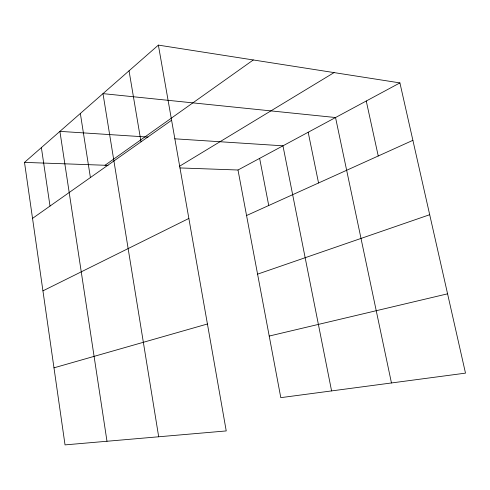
<?xml version="1.0" encoding="UTF-8"?>
<svg xmlns="http://www.w3.org/2000/svg" width="490" height="490" viewBox="0 0 490 490"><rect width="100%" height="100%" fill="white"/><g stroke="black" fill="none" stroke-linecap="round" stroke-linejoin="round"><path stroke-width="0.73" d="M158.374 45.111L226.233 430.93L65.035 444.889L24.5 162.386L158.374 45.111L399.913 82.902L465.5 373.135L280.795 397.653L238.005 170.006L399.913 82.902M105.019 165.259L253.281 59.964M32.536 218.387L171.592 120.252M179.512 166.263L334.064 72.6M42.936 290.858L188.864 218.448M246.562 215.533L412.892 140.324M257.581 274.149L429.699 214.712M53.98 367.831L207.423 323.988M269.212 336.054L447.578 293.822M24.5 162.386L108.057 165.369M179.934 167.935L238.005 170.006M148.035 137.078L59.909 131.369L106.985 441.257M174.746 138.805L282.963 145.818L331.583 390.916M366.257 101.007L378.243 155.992M391.461 382.966L335.54 117.533L102.992 93.627L158.686 436.78M308.186 132.251L318.549 182.984M259.639 158.368L268.734 205.506M129.048 70.805L141.028 141.818M80.348 113.466L90.399 177.552M41.381 147.6L50.005 206.063"/></g></svg>
